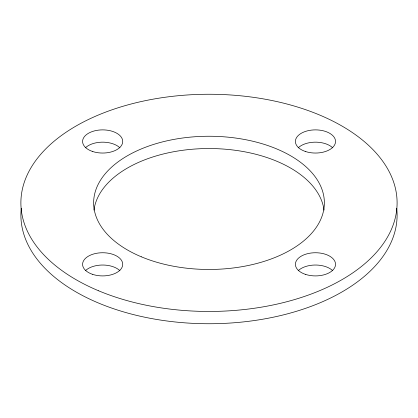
<?xml version="1.0" encoding="UTF-8"?>
<svg xmlns="http://www.w3.org/2000/svg" width="418" height="418" viewBox="0 0 418 418"><rect width="100%" height="100%" fill="white"/><g stroke="black" fill="none" stroke-linecap="round" stroke-linejoin="round"><path stroke-width="0.63" d="M396.724 208.279A188.1 108.596 0 0 1 209 323.741A188.1 108.596 0 0 1 21.276 208.279M85.434 147.805A20.064 11.584 0 0 1 119.882 147.805M93.961 210.134A115.368 66.608 0 0 1 209 148.536A115.368 66.608 0 0 1 324.039 210.134M298.243 147.805A20.064 11.584 0 0 1 332.691 147.805M298.243 270.671A20.064 11.584 0 0 1 332.691 270.671M85.434 270.671A20.064 11.584 0 0 1 119.882 270.671M98.627 290.797A188.1 108.596 0 0 0 396.092 214.073A188.1 108.596 0 0 0 132.276 103.701A188.1 108.596 0 0 0 98.627 290.797M92.624 151.494A20.064 11.584 0 0 0 122.72 141.462A20.064 11.584 0 0 0 92.624 131.43A20.064 11.584 0 0 0 92.624 151.494M141.305 256.793A115.368 66.608 0 0 0 323.751 209.737A115.368 66.608 0 0 0 161.944 142.042A115.368 66.608 0 0 0 141.305 256.793M305.438 151.494A20.064 11.584 0 0 0 335.534 141.462A20.064 11.584 0 0 0 305.438 131.43A20.064 11.584 0 0 0 305.438 151.494M305.438 274.36A20.064 11.584 0 0 0 335.534 264.328A20.064 11.584 0 0 0 305.438 254.296A20.064 11.584 0 0 0 305.438 274.36M92.624 274.36A20.064 11.584 0 0 0 122.72 264.328A20.064 11.584 0 0 0 92.624 254.296A20.064 11.584 0 0 0 92.624 274.36"/></g></svg>
